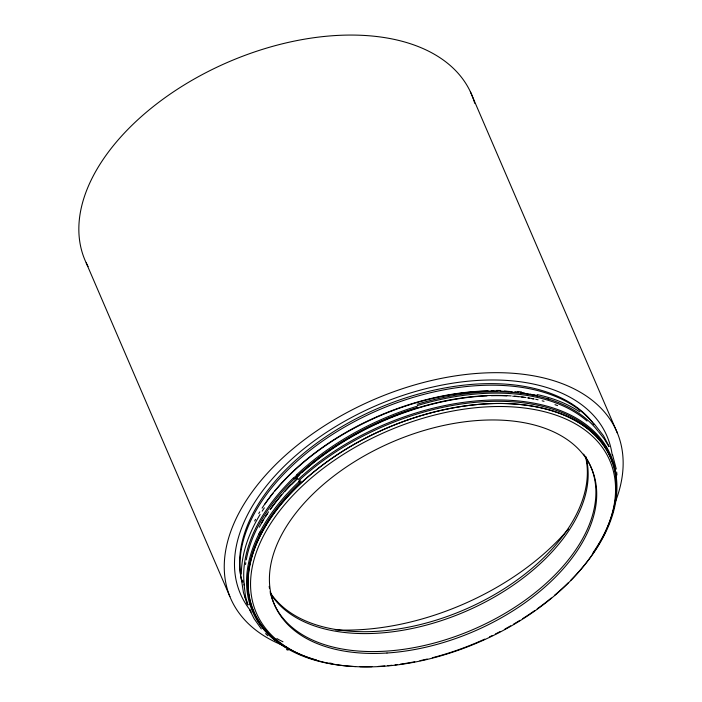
<?xml version="1.0" encoding="UTF-8"?>
<svg xmlns="http://www.w3.org/2000/svg" width="702" height="702" viewBox="0 0 702 702"><rect width="100%" height="100%" fill="white"/><g stroke="black" fill="none" stroke-linecap="round" stroke-linejoin="round"><path stroke-width="1.05" d="M241.356 574.122C241.444 552.913 249.219 532.441 260.1 514.487M258.766 534.038L259.793 532.019M259.819 534.801L260.837 532.792M262.171 511.153L264.356 507.827M291.637 484.09L297.701 478.115M291.4 484.67L297.481 478.667M293.743 478.027L297.148 474.763M294.638 479.001L298.034 475.745M298.736 481.651L300.202 480.265M299.622 482.625L301.079 481.247M496.437 390.452L500.728 390.496M517.435 391.47L521.472 391.918M537.039 394.542C552.132 397.841 566.909 403.29 579.808 411.898M289.136 648.78L287.82 648.288M287.741 648.051L280.66 644.348M286.135 647.49C273.06 640.347 262.241 629.124 255.44 615.882A194.594 117.295 -23.4 0 1 247.762 586.881A194.603 117.164 -23.6 0 1 259.915 534.801M275.035 640.399C266.453 633.704 259.31 625.149 254.37 615.452A195.375 117.769 -23.4 0 1 246.665 586.337A195.419 117.646 -23.6 0 1 258.871 534.038M267.813 635.758L265.584 633.608M594.392 424.096L603.562 435.819L609.064 446.419M598.613 431.835L604.176 438.838L608.897 446.569M261.328 628.957L254.142 618.769L249.991 610.591M249.719 609.476L251.149 612.083M250.509 604.352L251.14 605.545M247.236 603.044L248.025 604.676M470.366 91.76L617.523 433.371M86.188 262.846L229.879 596.568M246.235 600.649L246.902 602.246M247.201 604.097L243.436 592.541L241.593 580.572M612.486 454.554L616.268 469.006M247.867 605.036L245.481 596.147L244.006 584.046M245.375 598.192L244.831 596.27M616.663 471.972L616.935 474.964M282.494 645.226A210.31 125.684 -23.3 0 1 261.162 480.361A210.31 125.684 -23.3 0 1 510.424 373.104A210.31 125.684 -23.3 0 1 615.303 502.018M250.324 610.354A199.526 119.243 -23.3 0 1 376.781 405.344A199.526 119.243 -23.3 0 1 612.179 454.87M583.573 454.124A172.56 103.124 -23.3 0 1 474.815 628.773A172.56 103.124 -23.3 0 1 270.103 591.628M269.498 588.478A172.56 103.124 -23.3 0 1 269.182 586.354M585.854 458.16A172.56 103.124 -23.3 0 1 463.838 609.959A172.56 103.124 -23.3 0 1 270.542 593.041M568.488 528.966A199.526 119.243 -23.3 0 1 335.31 629.834M241.453 579.659A194.129 116.014 -23.3 0 1 375.684 409.336A194.129 116.014 -23.3 0 1 594.313 424.701A194.594 116.295 -23.3 0 0 374.78 411.67A194.594 116.295 -23.3 0 0 241.83 581.695M316.549 660.02A194.129 116.014 -23.3 0 1 282.687 502.316A194.129 116.014 -23.3 0 1 530.94 405.923A194.129 116.014 -23.3 0 1 593.041 552.667M331.765 663.416A194.129 116.014 -23.3 0 1 329.677 663.048M88.057 266.532A210.31 125.623 -23.3 0 1 230.818 60.977A210.31 125.623 -23.3 0 1 474.71 103.282M585.775 456.458A172.56 103.124 -23.3 0 1 465.979 611.275A172.56 103.124 -23.3 0 1 270.296 593.287M254.642 521.007A195.41 116.98 -22.8 0 1 255.537 519.322M264.926 504.097A195.41 116.98 -22.8 0 1 273.113 493.181M274.93 490.97A195.41 116.98 -22.8 0 1 493.857 391.049M500.965 391.172A195.41 116.98 -22.8 0 1 509.011 391.593M513.969 392.014A195.41 116.98 -22.8 0 1 517.883 392.427M520.787 392.795A195.41 116.98 -22.8 0 1 537.495 395.84M546.99 398.403A195.41 116.98 -22.8 0 1 548.648 398.929M242.945 582.309A194.603 116.497 -22.8 0 1 242.585 580.036M258.757 513.539A194.603 116.497 -22.8 0 1 259.758 511.863M262.083 508.151A194.603 116.497 -22.8 0 1 488.109 390.882M491.198 390.838A194.603 116.497 -22.8 0 1 497.297 390.874M504.326 391.128A194.603 116.497 -22.8 0 1 512.293 391.69M515.233 391.988A194.603 116.497 -22.8 0 1 518.137 392.321M521.016 392.69A194.603 116.497 -22.8 0 1 524.798 393.26M530.37 394.243A194.603 116.497 -22.8 0 1 535.81 395.393M244.384 585.608A195.437 117.813 -23.2 0 1 293.418 477.913M296.832 474.631A195.463 117.331 -23.7 0 1 417.295 406.177M417.128 404.255A195.419 116.585 -23.8 0 1 598.025 431.186M250.772 605.396A194.621 117.331 -23.2 0 1 250.131 603.869M245.542 564.531A194.621 117.331 -23.2 0 1 245.797 562.75M246.27 559.88A194.621 117.331 -23.2 0 1 294.313 478.878M297.709 475.623A194.656 116.839 -23.7 0 1 417.681 407.441M606.94 448.499A194.603 116.093 -23.8 0 1 607.721 450.491M417.514 405.519A194.603 116.093 -23.8 0 1 587.065 421.086M250.868 605.589A194.594 117.313 -23.2 0 1 250.184 603.869M261.714 522.806A194.7 117.181 -23.6 0 1 268.55 511.846M270.051 509.67A194.7 117.181 -23.6 0 1 281.52 494.901M283.266 492.883A194.7 117.181 -23.6 0 1 290.619 484.898M296.235 477.562A194.594 116.804 -23.7 0 1 511.188 395.919M514.487 396.174A194.594 116.804 -23.7 0 1 526 397.534M528.466 397.92A194.594 116.804 -23.7 0 1 533.327 398.797M535.723 399.28A194.594 116.804 -23.7 0 1 538.083 399.798M605.896 446.367A194.594 116.804 -23.7 0 1 608.16 451.342M259.31 527.22A195.516 117.664 -23.6 0 1 263.504 519.866M265.795 516.198A195.516 117.664 -23.6 0 1 267.594 513.452M270.753 508.889A195.516 117.664 -23.6 0 1 282.985 493.497M284.784 491.47A195.516 117.664 -23.6 0 1 291.216 484.608M296.016 478.106A195.41 117.287 -23.7 0 1 299.693 474.649M301.948 472.595A195.41 117.287 -23.7 0 1 486.995 395.867M491.374 395.717A195.41 117.287 -23.7 0 1 506.826 395.858M512.697 396.2A195.41 117.287 -23.7 0 1 518.462 396.709M521.7 397.078A195.41 117.287 -23.7 0 1 524.236 397.402M527.571 397.885A195.41 117.287 -23.7 0 1 529.22 398.148M531.668 398.569A195.41 117.287 -23.7 0 1 534.099 399.026M542.163 400.824A195.41 117.287 -23.7 0 1 544.05 401.307M554.966 404.659A195.41 117.287 -23.7 0 1 557.572 405.616M299.052 480.449A194.603 116.084 -22.8 0 1 484.828 401.641A194.603 116.084 -22.8 0 1 612.864 463.285M261.012 532.792A194.638 116.848 -23.7 0 1 299.824 482.704M262.864 628.474A1.079 0.851 -39.1 0 1 263.899 628.852M298.166 479.466A195.41 116.567 -22.8 0 1 491.962 400.035A195.41 116.567 -22.8 0 1 615.487 471.612M615.847 474.026A195.41 116.567 -22.8 0 1 616.04 475.649M259.959 532.019A195.446 117.331 -23.7 0 1 298.929 481.721M288.145 650.14A57.037 27.255 71 0 1 286.434 649.561M282.967 641.76A158.45 99.851 -35.9 0 1 276.842 638.539M288.294 649.315A37.908 19.954 70.4 0 1 287.908 649.21M355.633 666.567A194.594 116.295 -23.3 0 1 272.841 514.891A194.594 116.295 -23.3 0 1 540.303 407.625A194.594 116.295 -23.3 0 1 570.823 580.264M568.497 582.581A194.594 116.295 -23.3 0 1 554.492 595.357M551.263 598.043A194.594 116.295 -23.3 0 1 537.223 608.809M534.713 610.591A194.594 116.295 -23.3 0 1 522.665 618.629M519.936 620.331A194.594 116.295 -23.3 0 1 513.469 624.218M510.661 625.842A194.594 116.295 -23.3 0 1 504.984 629.001M500.184 631.563A194.594 116.295 -23.3 0 1 495.331 634.046M492.4 635.494A194.594 116.295 -23.3 0 1 489.522 636.881M484.705 639.127A194.594 116.295 -23.3 0 1 432.327 657.756M427.185 659.046A194.594 116.295 -23.3 0 1 419.971 660.687M414.768 661.758A194.594 116.295 -23.3 0 1 400.254 664.215M397.139 664.636A194.594 116.295 -23.3 0 1 395.068 664.899M391.97 665.259A194.594 116.295 -23.3 0 1 387.864 665.68M384.801 665.952A194.594 116.295 -23.3 0 1 378.325 666.4M371.92 666.681A194.594 116.295 -23.3 0 1 360.003 666.716M386.995 653.009A172.56 103.124 -23.3 0 0 592.093 469.752A172.56 103.124 -23.3 0 0 320.103 487.355A172.56 103.124 -23.3 0 0 386.995 653.009M380.721 666.47A192.445 115.005 -23.3 0 0 610.652 462.627A192.445 115.005 -23.3 0 0 307.818 481.019A192.445 115.005 -23.3 0 0 380.721 666.47"/></g></svg>
